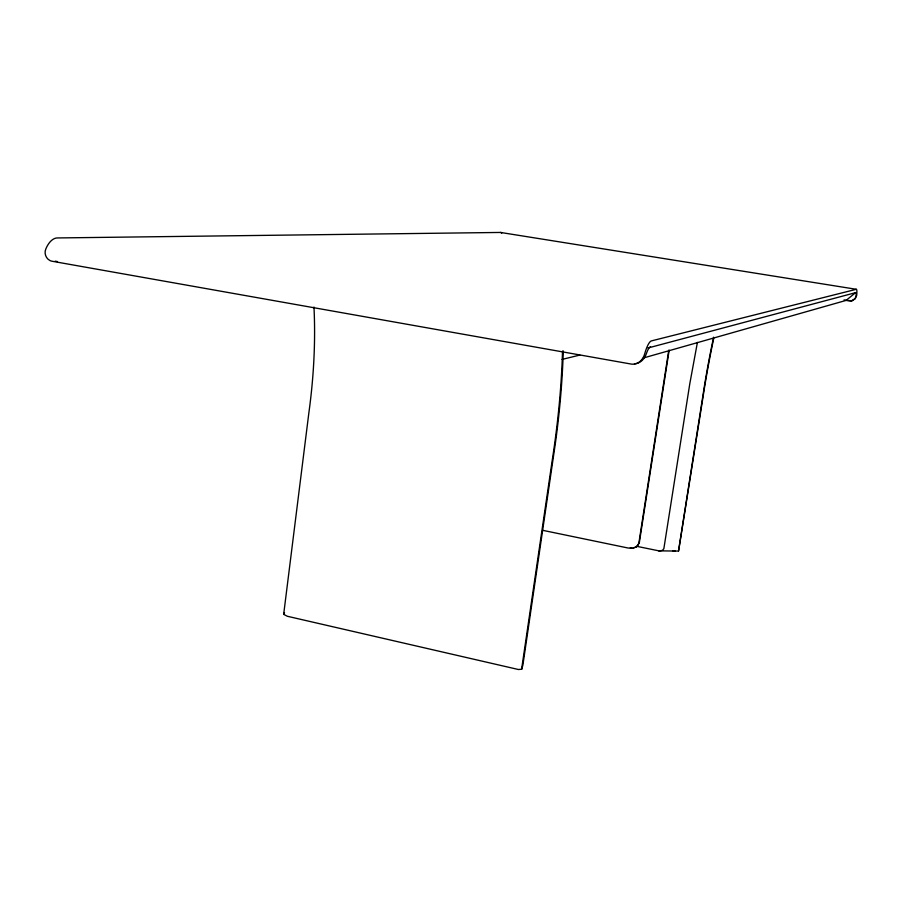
<?xml version="1.0" encoding="UTF-8"?>
<svg xmlns="http://www.w3.org/2000/svg" width="902" height="902" viewBox="0 0 902 902"><rect width="100%" height="100%" fill="white"/><g stroke="black" fill="none" stroke-linecap="round" stroke-linejoin="round"><path stroke-width="1.35" d="M563.276 350.946A325.836 102.242 -78.4 0 1 555.305 443.818L522.878 665.157L521.638 669.194L518.481 669.521L287.343 616.269L283.668 614.341L308.856 412.902A307.706 142.708 -77.9 0 0 313.975 307.052M668.754 350.269L638.853 543.151L637.511 545.868M669.16 350.156L639.293 542.857L637.038 546.319M697.415 342.399L689.782 383.812L663.849 548.709L662.44 550.378L659.407 550.953L636.598 546.296M284.525 612.661L283.668 614.341M521.965 668.461L521.615 669.205L552.204 460.471A322.871 101.283 -78.4 0 0 562.51 351.149M852.92 300.343L855.355 298.122L856.19 295.134A9.922 1.24 -79.9 0 0 855.739 292.552L846.053 300.422L643.284 358.015M636.508 546.725L637.477 546.026M635.921 547.097L636.947 546.432M647.918 348.014L855.818 292.598M636.361 546.804L633.125 548.1L628.187 548.033L542.654 530.308M851.905 300.749L852.864 300.434M633.565 547.807L635.042 547.401M856.302 289.294L651.424 340.9A23.734 5.356 -79.8 0 0 644.648 353.956C643.329 358.928 639.304 363.585 633.948 364.137A11.038 10.7 81.6 0 1 631.05 364.036L52.215 261.264A10.069 8.783 85 0 1 49.903 260.498C45.788 258.423 43.927 253.045 45.867 248.851A21.479 11.625 -80.9 0 1 57.243 237.948L500.497 232.445L856.302 289.294A13.237 1.646 -79.9 0 1 856.697 295.394L855.141 298.878L851.364 300.885M562.104 359.402L579.794 355.084M851.804 300.749L846.053 300.422M634.467 363.754C640.307 363.72 644.761 358.692 646.43 353.471A17.792 4.014 -79.8 0 1 650.534 346.74M630.306 547.976L631.975 547.999M658.573 550.84L678.586 551.088L703.03 397.004A181.798 32.089 -79.7 0 1 713.707 338.442M844.058 299.904L849.616 300.806A6.066 6.021 -20.8 0 0 851.251 300.84M55.191 261.163L57.446 261.569M672.621 550.682L675.372 551.257M678.529 550.772L704.563 385.131A183.433 32.371 -79.7 0 1 713.617 337.179M500.497 232.445A12.504 3.901 -81 0 1 501.737 233.178"/></g></svg>
